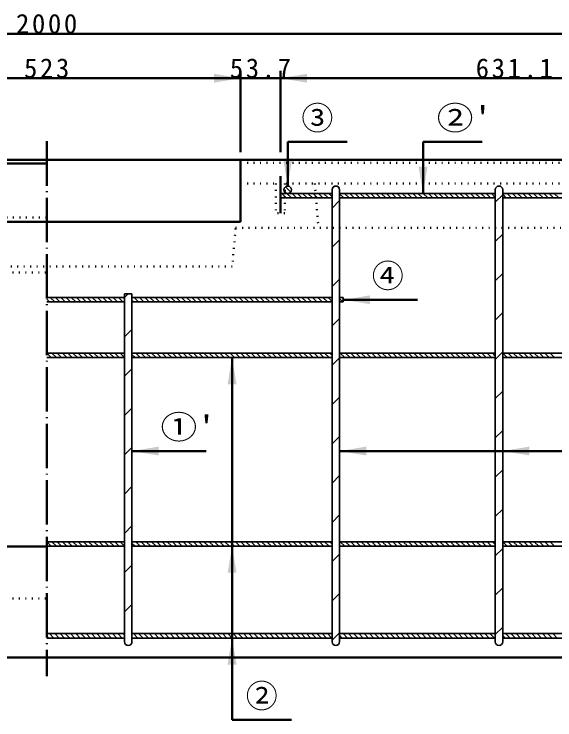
# Model space of a CAD drawing. Units: millimetres, scale not verified. Extents: x -2102 to 2102, y -1485 to 1485.
# Drawn here: x 788 to 1517, y -660 to 293 of the extents above; entities that cross this region are included whole.
import ezdxf
from ezdxf.enums import TextEntityAlignment as Align

# ---------------------------------------------------------------- set-up
doc = ezdxf.new("R2010")
doc.units = ezdxf.units.MM
doc.header["$LTSCALE"] = 5
doc.linetypes.add('DOTTED', pattern=[1.75, 0.25, -1.5])
doc.linetypes.add('LONG_DASHED_DOTTED', pattern=[15.25, 12, -1.5, 0.25, -1.5])
doc.layers.add('0-1_V-nasSTD', color=7, linetype='Continuous', lineweight=35)
doc.layers.add('0-2_0', color=7, linetype='Continuous', lineweight=50)
doc.styles.add('ＭＳ ゴシック', font='')
doc.styles.get('ＭＳ ゴシック').set_extended_font_data('MS Gothic')

msp = doc.modelspace()

# ---------------------------------------------------------------- linework, layer by layer
at = {"layer": '0-1_V-nasSTD', "lineweight": 50}
for p, q in [((1156.85, 120.38), (1156.85, 60.88)), ((1339.35, 120.38), (1339.35, 50.88)), ((1231.85, -92.62), (1331.85, -92.62)), ((1081.85, -659.62), (1081.85, -170.62)), ((946.85, -296.805), (1046.85, -296.805)), ((1934.85, -296.805), (1226.85, -296.805))]:
    msp.add_line(p, q, dxfattribs=at)
at = {"layer": '0-1_V-nasSTD'}
for p, q in [((1153.864, 59.891), (1160.861, 52.894)), ((1216.85, 50.88), (1146.85, 50.88)), ((1148.732, 50.88), (1154.732, 44.88)), ((1151.994, 54.69), (1155.66, 51.024)), ((1155.804, 50.88), (1161.804, 44.88)), ((1162.875, 50.88), (1168.875, 44.88)), ((1169.946, 50.88), (1175.946, 44.88)), ((1177.017, 50.88), (1183.017, 44.88)), ((1184.088, 50.88), (1190.088, 44.88)), ((1191.159, 50.88), (1197.159, 44.88)), ((1198.23, 50.88), (1204.23, 44.88)), ((1205.301, 50.88), (1211.301, 44.88)), ((1212.372, 50.88), (1216.85, 46.402)), ((1216.85, -554.12), (1216.85, 55.88)), ((1226.85, 55.88), (1226.85, -554.12)), ((1226.85, 50.88), (1436.85, 50.88)), ((1226.85, 50.544), (1232.514, 44.88)), ((1233.585, 50.88), (1239.585, 44.88)), ((1240.656, 50.88), (1246.656, 44.88)), ((1247.727, 50.88), (1253.727, 44.88)), ((1254.798, 50.88), (1260.798, 44.88)), ((1261.87, 50.88), (1267.87, 44.88)), ((1268.941, 50.88), (1274.941, 44.88)), ((1276.012, 50.88), (1282.012, 44.88)), ((1283.083, 50.88), (1289.083, 44.88)), ((1290.154, 50.88), (1296.154, 44.88)), ((1297.225, 50.88), (1303.225, 44.88)), ((1304.296, 50.88), (1310.296, 44.88)), ((1311.367, 50.88), (1317.367, 44.88)), ((1318.438, 50.88), (1324.438, 44.88)), ((1325.509, 50.88), (1331.509, 44.88)), ((1332.58, 50.88), (1338.58, 44.88)), ((1339.651, 50.88), (1345.651, 44.88)), ((1346.722, 50.88), (1352.722, 44.88)), ((1353.793, 50.88), (1359.793, 44.88)), ((1360.864, 50.88), (1366.864, 44.88)), ((1367.936, 50.88), (1373.936, 44.88)), ((1375.007, 50.88), (1381.007, 44.88)), ((1382.078, 50.88), (1388.078, 44.88)), ((1389.149, 50.88), (1395.149, 44.88)), ((1396.22, 50.88), (1402.22, 44.88)), ((1403.291, 50.88), (1409.291, 44.88)), ((1410.362, 50.88), (1416.362, 44.88)), ((1417.433, 50.88), (1423.433, 44.88)), ((1424.504, 50.88), (1430.504, 44.88)), ((1431.575, 50.88), (1436.85, 45.605)), ((1436.85, -554.12), (1436.85, 55.88)), ((1436.85, 39.096), (1446.85, 49.096)), ((1446.85, 55.88), (1446.85, -554.12)), ((1446.85, 50.88), (1651.85, 50.88)), ((1446.85, 49.747), (1451.717, 44.88)), ((1452.788, 50.88), (1458.788, 44.88)), ((1459.859, 50.88), (1465.859, 44.88)), ((1466.931, 50.88), (1472.931, 44.88)), ((1474.002, 50.88), (1480.002, 44.88)), ((1481.073, 50.88), (1487.073, 44.88)), ((1488.144, 50.88), (1494.144, 44.88)), ((1495.215, 50.88), (1501.215, 44.88)), ((1502.286, 50.88), (1508.286, 44.88)), ((1509.357, 50.88), (1515.357, 44.88)), ((1516.428, 50.88), (1522.428, 44.88)), ((1146.85, 45.691), (1147.661, 44.88)), ((1216.85, 31.228), (1226.85, 41.228)), ((1436.85, 44.88), (1226.85, 44.88)), ((1446.85, 44.88), (1651.85, 44.88)), ((1436.85, -13.937), (1446.85, -3.937)), ((1216.85, -21.805), (1226.85, -11.805)), ((1436.85, -66.97), (1446.85, -56.97)), ((1216.85, -74.838), (1226.85, -64.838)), ((936.85, -554.12), (936.85, -84.62)), ((936.85, -84.62), (946.85, -84.62)), ((936.85, -89.673), (941.904, -84.62)), ((946.85, -84.62), (946.85, -554.12)), ((831.85, -89.62), (936.85, -89.62)), ((831.85, -91.857), (835.613, -95.62)), ((836.684, -89.62), (842.684, -95.62)), ((843.755, -89.62), (849.755, -95.62)), ((850.826, -89.62), (856.826, -95.62)), ((857.897, -89.62), (863.897, -95.62)), ((864.968, -89.62), (870.968, -95.62)), ((872.039, -89.62), (878.039, -95.62)), ((879.111, -89.62), (885.111, -95.62)), ((886.182, -89.62), (892.182, -95.62)), ((893.253, -89.62), (899.253, -95.62)), ((900.324, -89.62), (906.324, -95.62)), ((907.395, -89.62), (913.395, -95.62)), ((914.466, -89.62), (920.466, -95.62)), ((921.537, -89.62), (927.537, -95.62)), ((928.608, -89.62), (934.608, -95.62)), ((935.679, -89.62), (936.85, -90.791)), ((946.85, -89.62), (1216.85, -89.62)), ((946.85, -93.72), (948.75, -95.62)), ((949.821, -89.62), (955.821, -95.62)), ((956.892, -89.62), (962.892, -95.62)), ((963.963, -89.62), (969.963, -95.62)), ((971.034, -89.62), (977.034, -95.62)), ((978.105, -89.62), (984.105, -95.62)), ((985.177, -89.62), (991.177, -95.62)), ((992.248, -89.62), (998.248, -95.62)), ((999.319, -89.62), (1005.319, -95.62)), ((1006.39, -89.62), (1012.39, -95.62)), ((1013.461, -89.62), (1019.461, -95.62)), ((1020.532, -89.62), (1026.532, -95.62)), ((1027.603, -89.62), (1033.603, -95.62)), ((1034.674, -89.62), (1040.674, -95.62)), ((1041.745, -89.62), (1047.745, -95.62)), ((1048.816, -89.62), (1054.816, -95.62)), ((1055.887, -89.62), (1061.887, -95.62)), ((1062.958, -89.62), (1068.958, -95.62)), ((1070.029, -89.62), (1076.029, -95.62)), ((1077.1, -89.62), (1083.1, -95.62)), ((1084.171, -89.62), (1090.171, -95.62)), ((1091.243, -89.62), (1097.243, -95.62)), ((1098.314, -89.62), (1104.314, -95.62)), ((1105.385, -89.62), (1111.385, -95.62)), ((1112.456, -89.62), (1118.456, -95.62)), ((1119.527, -89.62), (1125.527, -95.62)), ((1126.598, -89.62), (1132.598, -95.62)), ((1133.669, -89.62), (1139.669, -95.62)), ((1140.74, -89.62), (1146.74, -95.62)), ((1147.811, -89.62), (1153.811, -95.62)), ((1154.882, -89.62), (1160.882, -95.62)), ((1161.953, -89.62), (1167.953, -95.62)), ((1169.024, -89.62), (1175.024, -95.62)), ((1176.095, -89.62), (1182.095, -95.62)), ((1183.166, -89.62), (1189.166, -95.62)), ((1190.238, -89.62), (1196.238, -95.62)), ((1197.309, -89.62), (1203.309, -95.62)), ((1204.38, -89.62), (1210.38, -95.62)), ((1211.451, -89.62), (1216.85, -95.019)), ((1226.85, -89.62), (1231.85, -89.62)), ((1226.85, -90.877), (1231.593, -95.62)), ((1231.85, -89.62), (1231.85, -95.62)), ((936.85, -95.62), (831.85, -95.62)), ((946.85, -95.62), (1216.85, -95.62)), ((1231.85, -95.62), (1226.85, -95.62)), ((1436.85, -120.003), (1446.85, -110.003)), ((1216.85, -127.871), (1226.85, -117.871)), ((936.85, -142.706), (946.85, -132.706)), ((831.85, -164.62), (936.85, -164.62)), ((831.85, -164.636), (837.834, -170.62)), ((831.85, -170.62), (936.85, -170.62)), ((838.905, -164.62), (844.905, -170.62)), ((845.976, -164.62), (851.976, -170.62)), ((853.047, -164.62), (859.047, -170.62)), ((860.118, -164.62), (866.118, -170.62)), ((867.189, -164.62), (873.189, -170.62)), ((874.26, -164.62), (880.26, -170.62)), ((881.331, -164.62), (887.331, -170.62)), ((888.402, -164.62), (894.402, -170.62)), ((895.473, -164.62), (901.473, -170.62)), ((902.545, -164.62), (908.545, -170.62)), ((909.616, -164.62), (915.616, -170.62)), ((916.687, -164.62), (922.687, -170.62)), ((923.758, -164.62), (929.758, -170.62)), ((930.829, -164.62), (936.829, -170.62)), ((946.85, -164.62), (1216.85, -164.62)), ((946.85, -166.499), (950.971, -170.62)), ((946.85, -170.62), (1216.85, -170.62)), ((952.042, -164.62), (958.042, -170.62)), ((959.113, -164.62), (965.113, -170.62)), ((966.184, -164.62), (972.184, -170.62)), ((973.255, -164.62), (979.255, -170.62)), ((980.326, -164.62), (986.326, -170.62)), ((987.397, -164.62), (993.397, -170.62)), ((994.468, -164.62), (1000.468, -170.62)), ((1001.539, -164.62), (1007.539, -170.62)), ((1008.611, -164.62), (1014.611, -170.62)), ((1015.682, -164.62), (1021.682, -170.62)), ((1022.753, -164.62), (1028.753, -170.62)), ((1029.824, -164.62), (1035.824, -170.62)), ((1036.895, -164.62), (1042.895, -170.62)), ((1043.966, -164.62), (1049.966, -170.62)), ((1051.037, -164.62), (1057.037, -170.62)), ((1058.108, -164.62), (1064.108, -170.62)), ((1065.179, -164.62), (1071.179, -170.62)), ((1072.25, -164.62), (1078.25, -170.62)), ((1079.321, -164.62), (1085.321, -170.62)), ((1086.392, -164.62), (1092.392, -170.62)), ((1093.463, -164.62), (1099.463, -170.62)), ((1100.534, -164.62), (1106.534, -170.62)), ((1107.605, -164.62), (1113.605, -170.62)), ((1114.677, -164.62), (1120.677, -170.62)), ((1121.748, -164.62), (1127.748, -170.62)), ((1128.819, -164.62), (1134.819, -170.62)), ((1135.89, -164.62), (1141.89, -170.62)), ((1142.961, -164.62), (1148.961, -170.62)), ((1150.032, -164.62), (1156.032, -170.62)), ((1157.103, -164.62), (1163.103, -170.62)), ((1164.174, -164.62), (1170.174, -170.62)), ((1171.245, -164.62), (1177.245, -170.62)), ((1178.316, -164.62), (1184.316, -170.62)), ((1185.387, -164.62), (1191.387, -170.62)), ((1192.458, -164.62), (1198.458, -170.62)), ((1199.529, -164.62), (1205.529, -170.62)), ((1206.6, -164.62), (1212.6, -170.62)), ((1213.671, -164.62), (1216.85, -167.798)), ((1216.85, -180.904), (1226.85, -170.904)), ((1226.85, -164.62), (1436.85, -164.62)), ((1436.85, -170.62), (1226.85, -170.62)), ((1227.814, -164.62), (1233.814, -170.62)), ((1234.885, -164.62), (1240.885, -170.62)), ((1241.956, -164.62), (1247.956, -170.62)), ((1249.027, -164.62), (1255.027, -170.62)), ((1256.098, -164.62), (1262.098, -170.62)), ((1263.169, -164.62), (1269.169, -170.62)), ((1270.24, -164.62), (1276.24, -170.62)), ((1277.311, -164.62), (1283.311, -170.62)), ((1284.382, -164.62), (1290.382, -170.62)), ((1291.453, -164.62), (1297.453, -170.62)), ((1298.524, -164.62), (1304.524, -170.62)), ((1305.595, -164.62), (1311.595, -170.62)), ((1312.666, -164.62), (1318.666, -170.62)), ((1319.738, -164.62), (1325.738, -170.62)), ((1326.809, -164.62), (1332.809, -170.62)), ((1333.88, -164.62), (1339.88, -170.62)), ((1340.951, -164.62), (1346.951, -170.62)), ((1348.022, -164.62), (1354.022, -170.62)), ((1355.093, -164.62), (1361.093, -170.62)), ((1362.164, -164.62), (1368.164, -170.62)), ((1369.235, -164.62), (1375.235, -170.62)), ((1376.306, -164.62), (1382.306, -170.62)), ((1383.377, -164.62), (1389.377, -170.62)), ((1390.448, -164.62), (1396.448, -170.62)), ((1397.519, -164.62), (1403.519, -170.62)), ((1404.59, -164.62), (1410.59, -170.62)), ((1411.661, -164.62), (1417.661, -170.62)), ((1418.732, -164.62), (1424.732, -170.62)), ((1425.804, -164.62), (1431.804, -170.62)), ((1432.875, -164.62), (1436.85, -168.595)), ((1436.85, -173.036), (1446.85, -163.036)), ((1446.85, -164.62), (1651.85, -164.62)), ((1446.85, -170.62), (1651.85, -170.62)), ((1447.017, -164.62), (1453.017, -170.62)), ((1454.088, -164.62), (1460.088, -170.62)), ((1461.159, -164.62), (1467.159, -170.62)), ((1468.23, -164.62), (1474.23, -170.62)), ((1475.301, -164.62), (1481.301, -170.62)), ((1482.372, -164.62), (1488.372, -170.62)), ((1489.443, -164.62), (1495.443, -170.62)), ((1496.514, -164.62), (1502.514, -170.62)), ((1503.585, -164.62), (1509.585, -170.62)), ((1510.656, -164.62), (1516.656, -170.62)), ((936.85, -195.739), (946.85, -185.739)), ((1436.85, -226.069), (1446.85, -216.069)), ((1216.85, -233.937), (1226.85, -223.937)), ((936.85, -248.772), (946.85, -238.772)), ((1436.85, -279.102), (1446.85, -269.102)), ((1216.85, -286.97), (1226.85, -276.97)), ((936.85, -301.805), (946.85, -291.805)), ((1436.85, -332.135), (1446.85, -322.135)), ((1216.85, -340.003), (1226.85, -330.003)), ((936.85, -354.838), (946.85, -344.838)), ((1436.85, -385.168), (1446.85, -375.168)), ((1216.85, -393.036), (1226.85, -383.036)), ((936.85, -407.871), (946.85, -397.871)), ((831.85, -419.12), (936.85, -419.12)), ((831.85, -419.136), (837.834, -425.12)), ((831.85, -425.12), (936.85, -425.12)), ((838.905, -419.12), (844.905, -425.12)), ((845.976, -419.12), (851.976, -425.12)), ((853.047, -419.12), (859.047, -425.12)), ((860.118, -419.12), (866.118, -425.12)), ((867.189, -419.12), (873.189, -425.12)), ((874.26, -419.12), (880.26, -425.12)), ((881.331, -419.12), (887.331, -425.12)), ((888.402, -419.12), (894.402, -425.12)), ((895.473, -419.12), (901.473, -425.12)), ((902.545, -419.12), (908.545, -425.12)), ((909.616, -419.12), (915.616, -425.12)), ((916.687, -419.12), (922.687, -425.12)), ((923.758, -419.12), (929.758, -425.12)), ((930.829, -419.12), (936.829, -425.12)), ((946.85, -419.12), (1216.85, -419.12)), ((946.85, -420.999), (950.971, -425.12)), ((946.85, -425.12), (1216.85, -425.12)), ((952.042, -419.12), (958.042, -425.12)), ((959.113, -419.12), (965.113, -425.12)), ((966.184, -419.12), (972.184, -425.12)), ((973.255, -419.12), (979.255, -425.12)), ((980.326, -419.12), (986.326, -425.12)), ((987.397, -419.12), (993.397, -425.12)), ((994.468, -419.12), (1000.468, -425.12)), ((1001.539, -419.12), (1007.539, -425.12)), ((1008.611, -419.12), (1014.611, -425.12)), ((1015.682, -419.12), (1021.682, -425.12)), ((1022.753, -419.12), (1028.753, -425.12)), ((1029.824, -419.12), (1035.824, -425.12)), ((1036.895, -419.12), (1042.895, -425.12)), ((1043.966, -419.12), (1049.966, -425.12)), ((1051.037, -419.12), (1057.037, -425.12)), ((1058.108, -419.12), (1064.108, -425.12)), ((1065.179, -419.12), (1071.179, -425.12)), ((1072.25, -419.12), (1078.25, -425.12)), ((1079.321, -419.12), (1085.321, -425.12)), ((1086.392, -419.12), (1092.392, -425.12)), ((1093.463, -419.12), (1099.463, -425.12)), ((1100.534, -419.12), (1106.534, -425.12)), ((1107.605, -419.12), (1113.605, -425.12)), ((1114.677, -419.12), (1120.677, -425.12)), ((1121.748, -419.12), (1127.748, -425.12)), ((1128.819, -419.12), (1134.819, -425.12)), ((1135.89, -419.12), (1141.89, -425.12)), ((1142.961, -419.12), (1148.961, -425.12)), ((1150.032, -419.12), (1156.032, -425.12)), ((1157.103, -419.12), (1163.103, -425.12)), ((1164.174, -419.12), (1170.174, -425.12)), ((1171.245, -419.12), (1177.245, -425.12)), ((1178.316, -419.12), (1184.316, -425.12)), ((1185.387, -419.12), (1191.387, -425.12)), ((1192.458, -419.12), (1198.458, -425.12)), ((1199.529, -419.12), (1205.529, -425.12)), ((1206.6, -419.12), (1212.6, -425.12)), ((1213.671, -419.12), (1216.85, -422.298)), ((1226.85, -419.12), (1436.85, -419.12)), ((1436.85, -425.12), (1226.85, -425.12)), ((1227.814, -419.12), (1233.814, -425.12)), ((1234.885, -419.12), (1240.885, -425.12)), ((1241.956, -419.12), (1247.956, -425.12)), ((1249.027, -419.12), (1255.027, -425.12)), ((1256.098, -419.12), (1262.098, -425.12)), ((1263.169, -419.12), (1269.169, -425.12)), ((1270.24, -419.12), (1276.24, -425.12)), ((1277.311, -419.12), (1283.311, -425.12)), ((1284.382, -419.12), (1290.382, -425.12)), ((1291.453, -419.12), (1297.453, -425.12)), ((1298.524, -419.12), (1304.524, -425.12)), ((1305.595, -419.12), (1311.595, -425.12)), ((1312.666, -419.12), (1318.666, -425.12)), ((1319.738, -419.12), (1325.738, -425.12)), ((1326.809, -419.12), (1332.809, -425.12)), ((1333.88, -419.12), (1339.88, -425.12)), ((1340.951, -419.12), (1346.951, -425.12)), ((1348.022, -419.12), (1354.022, -425.12)), ((1355.093, -419.12), (1361.093, -425.12)), ((1362.164, -419.12), (1368.164, -425.12)), ((1369.235, -419.12), (1375.235, -425.12)), ((1376.306, -419.12), (1382.306, -425.12)), ((1383.377, -419.12), (1389.377, -425.12)), ((1390.448, -419.12), (1396.448, -425.12)), ((1397.519, -419.12), (1403.519, -425.12)), ((1404.59, -419.12), (1410.59, -425.12)), ((1411.661, -419.12), (1417.661, -425.12)), ((1418.732, -419.12), (1424.732, -425.12)), ((1425.804, -419.12), (1431.804, -425.12)), ((1432.875, -419.12), (1436.85, -423.095)), ((1436.85, -438.201), (1446.85, -428.201)), ((1446.85, -419.12), (1651.85, -419.12)), ((1446.85, -425.12), (1651.85, -425.12)), ((1447.017, -419.12), (1453.017, -425.12)), ((1454.088, -419.12), (1460.088, -425.12)), ((1461.159, -419.12), (1467.159, -425.12)), ((1468.23, -419.12), (1474.23, -425.12)), ((1475.301, -419.12), (1481.301, -425.12)), ((1482.372, -419.12), (1488.372, -425.12)), ((1489.443, -419.12), (1495.443, -425.12)), ((1496.514, -419.12), (1502.514, -425.12)), ((1503.585, -419.12), (1509.585, -425.12)), ((1510.656, -419.12), (1516.656, -425.12)), ((1216.85, -446.069), (1226.85, -436.069)), ((936.85, -460.904), (946.85, -450.904)), ((1436.85, -491.234), (1446.85, -481.234)), ((1216.85, -499.102), (1226.85, -489.102)), ((936.85, -513.937), (946.85, -503.937)), ((1216.85, -552.135), (1226.85, -542.135)), ((1436.85, -544.267), (1446.85, -534.267)), ((831.85, -543.12), (936.85, -543.12)), ((831.85, -546.415), (834.555, -549.12)), ((831.85, -549.12), (936.85, -549.12)), ((835.626, -543.12), (841.626, -549.12)), ((842.697, -543.12), (848.697, -549.12)), ((849.768, -543.12), (855.768, -549.12)), ((856.839, -543.12), (862.839, -549.12)), ((863.91, -543.12), (869.91, -549.12)), ((870.981, -543.12), (876.981, -549.12)), ((878.052, -543.12), (884.052, -549.12)), ((885.123, -543.12), (891.123, -549.12)), ((892.194, -543.12), (898.194, -549.12)), ((899.265, -543.12), (905.265, -549.12)), ((906.336, -543.12), (912.336, -549.12)), ((913.407, -543.12), (919.407, -549.12)), ((920.478, -543.12), (926.478, -549.12)), ((927.55, -543.12), (933.55, -549.12)), ((934.621, -543.12), (936.85, -545.349)), ((946.85, -543.12), (1216.85, -543.12)), ((946.85, -548.278), (947.692, -549.12)), ((946.85, -549.12), (1216.85, -549.12)), ((948.763, -543.12), (954.763, -549.12)), ((955.834, -543.12), (961.834, -549.12)), ((962.905, -543.12), (968.905, -549.12)), ((969.976, -543.12), (975.976, -549.12)), ((977.047, -543.12), (983.047, -549.12)), ((984.118, -543.12), (990.118, -549.12)), ((991.189, -543.12), (997.189, -549.12)), ((998.26, -543.12), (1004.26, -549.12)), ((1005.331, -543.12), (1011.331, -549.12)), ((1012.402, -543.12), (1018.402, -549.12)), ((1019.473, -543.12), (1025.473, -549.12)), ((1026.545, -543.12), (1032.545, -549.12)), ((1033.616, -543.12), (1039.616, -549.12)), ((1040.687, -543.12), (1046.687, -549.12)), ((1047.758, -543.12), (1053.758, -549.12)), ((1054.829, -543.12), (1060.829, -549.12)), ((1061.9, -543.12), (1067.9, -549.12)), ((1068.971, -543.12), (1074.971, -549.12)), ((1076.042, -543.12), (1082.042, -549.12)), ((1083.113, -543.12), (1089.113, -549.12)), ((1090.184, -543.12), (1096.184, -549.12)), ((1097.255, -543.12), (1103.255, -549.12)), ((1104.326, -543.12), (1110.326, -549.12)), ((1111.397, -543.12), (1117.397, -549.12)), ((1118.468, -543.12), (1124.468, -549.12)), ((1125.539, -543.12), (1131.539, -549.12)), ((1132.611, -543.12), (1138.611, -549.12)), ((1139.682, -543.12), (1145.682, -549.12)), ((1146.753, -543.12), (1152.753, -549.12)), ((1153.824, -543.12), (1159.824, -549.12)), ((1160.895, -543.12), (1166.895, -549.12)), ((1167.966, -543.12), (1173.966, -549.12)), ((1175.037, -543.12), (1181.037, -549.12)), ((1182.108, -543.12), (1188.108, -549.12)), ((1189.179, -543.12), (1195.179, -549.12)), ((1196.25, -543.12), (1202.25, -549.12)), ((1203.321, -543.12), (1209.321, -549.12)), ((1210.392, -543.12), (1216.392, -549.12)), ((1226.85, -543.12), (1436.85, -543.12)), ((1226.85, -545.436), (1230.534, -549.12)), ((1436.85, -549.12), (1226.85, -549.12)), ((1231.605, -543.12), (1237.605, -549.12)), ((1238.677, -543.12), (1244.677, -549.12)), ((1245.748, -543.12), (1251.748, -549.12)), ((1252.819, -543.12), (1258.819, -549.12)), ((1259.89, -543.12), (1265.89, -549.12)), ((1266.961, -543.12), (1272.961, -549.12)), ((1274.032, -543.12), (1280.032, -549.12)), ((1281.103, -543.12), (1287.103, -549.12)), ((1288.174, -543.12), (1294.174, -549.12)), ((1295.245, -543.12), (1301.245, -549.12)), ((1302.316, -543.12), (1308.316, -549.12)), ((1309.387, -543.12), (1315.387, -549.12)), ((1316.458, -543.12), (1322.458, -549.12)), ((1323.529, -543.12), (1329.529, -549.12)), ((1330.6, -543.12), (1336.6, -549.12)), ((1337.671, -543.12), (1343.671, -549.12)), ((1344.743, -543.12), (1350.743, -549.12)), ((1351.814, -543.12), (1357.814, -549.12)), ((1358.885, -543.12), (1364.885, -549.12)), ((1365.956, -543.12), (1371.956, -549.12)), ((1373.027, -543.12), (1379.027, -549.12)), ((1380.098, -543.12), (1386.098, -549.12)), ((1387.169, -543.12), (1393.169, -549.12)), ((1394.24, -543.12), (1400.24, -549.12)), ((1401.311, -543.12), (1407.311, -549.12)), ((1408.382, -543.12), (1414.382, -549.12)), ((1415.453, -543.12), (1421.453, -549.12)), ((1422.524, -543.12), (1428.524, -549.12)), ((1429.595, -543.12), (1435.595, -549.12)), ((1446.85, -543.12), (1651.85, -543.12)), ((1446.85, -546.232), (1449.738, -549.12)), ((1446.85, -549.12), (1651.85, -549.12)), ((1450.809, -543.12), (1456.809, -549.12)), ((1457.88, -543.12), (1463.88, -549.12)), ((1464.951, -543.12), (1470.951, -549.12)), ((1472.022, -543.12), (1478.022, -549.12)), ((1479.093, -543.12), (1485.093, -549.12)), ((1486.164, -543.12), (1492.164, -549.12)), ((1493.235, -543.12), (1499.235, -549.12)), ((1500.306, -543.12), (1506.306, -549.12)), ((1507.377, -543.12), (1513.377, -549.12)), ((1514.448, -543.12), (1520.448, -549.12))]:
    msp.add_line(p, q, dxfattribs=at)
msp.add_lwpolyline([(1216.85, 44.88), (1146.85, 44.88), (1146.85, 50.88)], dxfattribs=at)
msp.add_circle((1156.85, 55.88), 5, dxfattribs=at)
for centre, start, end in [((1221.85, 55.88), 0, 180), ((1441.85, 55.88), 0, 180), ((941.85, -554.12), 180, 0), ((1221.85, -554.12), 180, 0), ((1441.85, -554.12), 180, 0)]:
    msp.add_arc(centre, 5, start, end, dxfattribs=at)
for points in [[(1057.35, 200.38), (1057.35, 212.38), (1093.35, 206.38)], [(1147.05, 206.38), (1183.05, 200.38), (1183.05, 212.38)], [(1150.85, 96.88), (1156.85, 60.88), (1162.85, 96.88)], [(1333.35, 86.88), (1339.35, 50.88), (1345.35, 86.88)], [(1231.85, -92.62), (1267.85, -98.62), (1267.85, -86.62)], [(1075.85, -206.62), (1081.85, -170.62), (1087.85, -206.62)], [(946.85, -296.805), (982.85, -302.805), (982.85, -290.805)], [(1226.85, -296.805), (1262.85, -302.805), (1262.85, -290.805)], [(1446.85, -296.805), (1482.85, -302.805), (1482.85, -290.805)], [(1075.85, -461.12), (1081.85, -425.12), (1087.85, -461.12)], [(1075.85, -585.12), (1081.85, -549.12), (1087.85, -585.12)]]:
    msp.add_solid(points, dxfattribs=at)
at = {"layer": '0-2_0'}
for p, q in [((-168.15, 266.38), (1831.85, 266.38)), ((1093.35, 106.38), (1093.35, 216.38)), ((1147.05, 106.38), (1147.05, 216.38)), ((570.35, 206.38), (1093.35, 206.38)), ((1093.35, 206.38), (1147.05, 206.38)), ((1147.05, 206.38), (1778.15, 206.38)), ((1156.85, 120.38), (1236.85, 120.38)), ((1339.35, 120.38), (1419.35, 120.38)), ((1093.35, 96.38), (1831.85, 96.38)), ((1093.35, 96.38), (1093.35, 12.38)), ((570.35, 91.38), (831.85, 91.38)), ((570.35, 12.38), (1093.35, 12.38)), ((-48.15, -425.62), (831.85, -425.62)), ((-168.15, -575.62), (1831.85, -575.62)), ((1081.85, -659.62), (1161.85, -659.62))]:
    msp.add_line(p, q, dxfattribs=at)
at = {"layer": '0-2_0', "linetype": 'LONG_DASHED_DOTTED'}
for p, q in [((831.85, 121.38), (831.85, -600.62)), ((1147.05, 74.38), (1147.05, 24.38))]:
    msp.add_line(p, q, dxfattribs=at)
at = {"layer": '0-2_0', "linetype": 'DOTTED'}
for p, q in [((1093.35, 92.38), (1831.85, 92.38)), ((1093.35, 64.38), (1831.85, 64.38)), ((1141.05, 64.38), (1141.05, 24.38)), ((1153.05, 64.38), (1153.05, 24.38)), ((1193.35, 64.38), (1198.35, 4.38)), ((1153.05, 24.38), (1141.05, 24.38)), ((576.35, 18.38), (831.85, 18.38)), ((1087.35, 12.38), (1082.091, -47.731)), ((1086.651, 4.38), (1831.85, 4.38)), ((-168.15, -55.62), (831.85, -55.62)), ((1082.091, -47.731), (581.609, -47.731)), ((-168.15, -495.62), (831.85, -495.62))]:
    msp.add_line(p, q, dxfattribs=at)
at = {"layer": '0-2_0'}
msp.add_lwpolyline([(-168.15, 96.38), (570.35, 96.38), (1093.35, 96.38)], dxfattribs=at)

# ---------------------------------------------------------------- texts
at = {"layer": '0-1_V-nasSTD', "style": 'ＭＳ ゴシック'}
for s, p in [('③', (1175.25, 127.38)), ('④', (1270.25, -85.62)), ('②', (1100.25, -652.62))]:
    msp.add_text(s, height=31.67, dxfattribs=at).set_placement(p, align=Align.BOTTOM_LEFT)
at = {"layer": '0-1_V-nasSTD', "style": 'ＭＳ ゴシック', "width": 1.15}
for s, p in [("②'", (1357.75, 127.38)), ("①'", (985.25, -289.805))]:
    msp.add_text(s, height=31.67, dxfattribs=at).set_placement(p, align=Align.BOTTOM_LEFT)
at = {"layer": '0-1_V-nasSTD', "char_height": 26.39, "attachment_point": 7, "style": 'ＭＳ ゴシック'}
for s, insert in [('\\T1.2;2000', (790.45, 266.38)), ('\\T1.2;523', (801.25, 206.38)), ('\\T1.2;53.7', (1078.8, 206.38)), ('\\T1.2;631.1', (1410.4, 206.38))]:
    msp.add_mtext(s, dxfattribs=dict(at, insert=insert))

doc.saveas('drawing.dxf')
